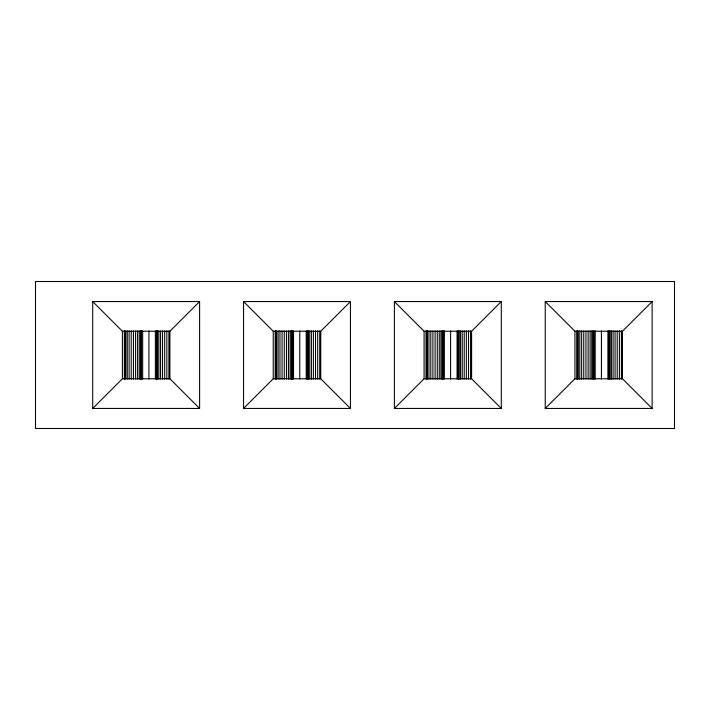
<?xml version="1.0" encoding="UTF-8"?>
<svg xmlns="http://www.w3.org/2000/svg" width="710" height="710" viewBox="0 0 710 710"><rect width="100%" height="100%" fill="white"/><g stroke="black" fill="none" stroke-linecap="round" stroke-linejoin="round"><path stroke-width="1.06" d="M125.794 379.14L125.794 330.86M131.217 379.14L131.217 330.86M133.427 379.14L133.427 330.86M137.589 379.14L137.589 330.86M140.482 379.14L140.482 330.86M141.192 379.14L141.192 330.86M141.326 379.14L141.326 330.86M158.862 379.14L158.862 330.86M160.558 379.14L160.558 330.86M162.537 379.14L162.537 330.86M164.684 379.14L164.684 330.86M92.708 408.445L122.404 378.758L169.912 378.758L199.608 408.445L199.608 301.555L92.708 301.555L92.708 408.445L199.608 408.445M169.912 378.758L169.912 331.242L199.608 301.555M243.557 408.445L273.243 378.758L273.243 331.242L243.557 301.555L350.447 301.555L350.447 408.445L243.557 408.445L243.557 301.555M350.447 408.445L320.751 378.758L320.751 331.242L350.447 301.555M394.396 408.445L424.092 378.758L424.092 331.242L394.396 301.555L501.287 301.555L501.287 408.445L394.396 408.445L394.396 301.555M501.287 408.445L471.6 378.758L471.6 331.242L501.287 301.555M545.236 408.445L574.931 378.758L622.439 378.758L652.135 408.445L545.236 408.445L545.236 301.555L652.135 301.555L652.135 408.445M622.439 378.758L622.439 331.242L652.135 301.555M92.708 301.555L122.404 331.242L169.912 331.242M273.243 331.242L320.751 331.242M424.092 331.242L471.6 331.242M545.236 301.555L574.931 331.242L622.439 331.242M273.243 378.758L320.751 378.758M424.092 378.758L471.6 378.758M621.41 330.86L621.41 379.14M619.368 330.86L619.368 379.14M617.203 330.86L617.203 379.14M615.064 330.86L615.064 379.14M613.085 330.86L613.085 379.14M611.39 330.86L611.39 379.14M610.085 330.86L610.085 379.14M609.313 330.86L609.278 379.14M609.003 330.86L609.003 379.14M607.902 330.86L607.902 379.14M601.432 330.86L601.432 379.14M595.202 330.86L595.202 379.14M593.853 330.86L593.853 379.14M593.711 330.86L593.711 379.14M593.409 330.86L593.409 379.14M593.01 330.86L593.01 379.14M591.776 330.86L591.776 379.14M590.116 330.86L590.116 379.14M588.128 330.86L588.128 379.14M585.954 330.86L585.954 379.14M583.744 330.86L583.744 379.14M581.641 330.86L581.641 379.14M579.786 330.86L579.786 379.14M578.322 330.86L578.322 379.14M577.337 330.86L577.337 379.14M576.893 330.86L576.893 379.14M574.931 331.242L574.931 378.758M470.561 330.86L470.561 379.14M468.529 330.86L468.529 379.14M466.363 330.86L466.363 379.14M464.225 330.86L464.225 379.14M462.237 330.86L462.237 379.14M460.541 330.86L460.541 379.14M459.246 330.86L459.246 379.14M458.438 330.86L458.438 379.14M458.154 330.86L458.154 379.14M457.062 330.86L457.062 379.14M450.593 330.86L450.593 379.14M444.362 330.86L444.362 379.14M443.013 330.86L443.013 379.14M442.871 330.86L442.871 379.14M442.161 330.86L442.161 379.14M440.937 330.86L440.937 379.14M439.277 330.86L439.277 379.14M437.289 330.86L437.289 379.14M435.115 330.86L435.115 379.14M432.896 330.86L432.896 379.14M430.792 330.86L430.792 379.14M428.946 330.86L428.946 379.14M427.473 330.86L427.473 379.14M426.488 330.86L426.488 379.14M426.053 330.86L426.053 379.14M319.722 330.86L319.722 379.14M317.681 330.86L317.681 379.14M315.524 330.86L315.524 379.14M313.385 330.86L313.385 379.14M311.397 330.86L311.397 379.14M309.702 330.86L309.702 379.14M308.406 330.86L308.406 379.14M307.315 330.86L307.315 379.14M306.223 330.86L306.223 379.14M299.753 330.86L299.753 379.14M293.523 330.86L293.523 379.14M292.165 330.86L292.165 379.14M292.032 330.86L292.032 379.14M291.322 330.86L291.322 379.14M290.097 330.86L290.097 379.14M288.429 330.86L288.429 379.14M286.45 330.86L286.45 379.14M284.266 330.86L284.266 379.14M282.056 330.86L282.056 379.14M279.953 330.86L279.953 379.14M278.107 330.86L278.107 379.14M276.634 330.86L276.634 379.14M275.649 330.86L275.649 379.14M275.205 330.86L275.205 379.14M168.882 330.86L168.882 379.14M166.841 330.86L166.841 379.14M157.567 330.86L157.567 379.14M156.75 330.86L156.75 379.14M156.475 330.86L156.475 379.14M155.375 330.86L155.375 379.14M148.914 330.86L148.914 379.14M142.674 330.86L142.674 379.14M139.258 330.86L139.258 379.14M135.601 330.86L135.601 379.14M129.113 330.86L129.113 379.14M127.259 330.86L127.259 379.14M124.809 330.86L124.809 379.14M124.365 330.86L124.365 379.14M122.404 331.242L122.404 378.758M674.5 281.506L35.5 281.506L35.5 428.494L674.5 428.494L674.5 281.506M307.634 379.14L307.634 330.86L307.59 379.14"/></g></svg>
